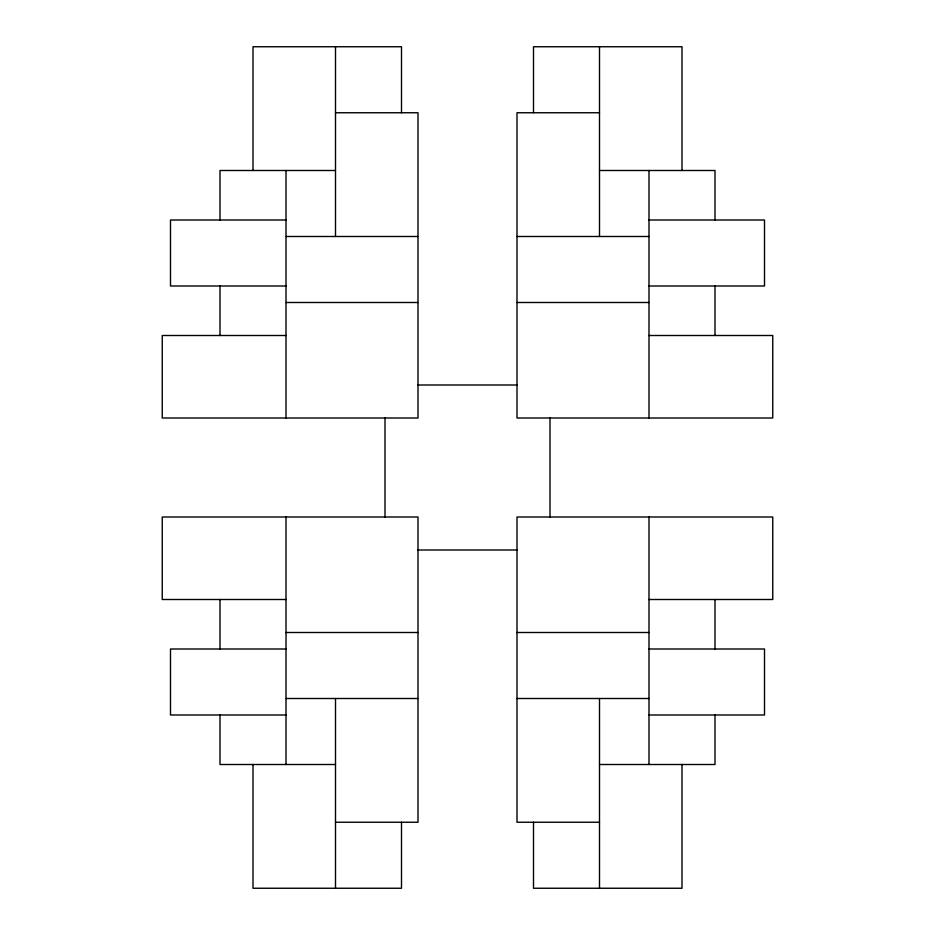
<?xml version="1.0" encoding="UTF-8"?>
<svg xmlns="http://www.w3.org/2000/svg" width="935" height="935" viewBox="0 0 935 935"><rect width="100%" height="100%" fill="white"/><g stroke="black" fill="none" stroke-linecap="round" stroke-linejoin="round"><path stroke-width="1.4" d="M335.501 112.749L418.003 112.749L418.003 418.003L162.246 418.003L162.246 335.501L286.005 335.501M599.499 112.749L516.997 112.749L516.997 418.003L772.754 418.003L772.754 335.501L648.995 335.501M335.501 170.497L220.006 170.497L220.006 220.006M599.499 170.497L714.995 170.497L714.995 220.006M286.005 220.006L170.497 220.006L170.497 286.005L286.005 286.005M648.995 220.006L764.503 220.006L764.503 286.005L648.995 286.005M286.005 236.497L418.003 236.497M516.997 236.497L648.995 236.497M286.005 302.496L418.003 302.496M516.997 302.496L648.995 302.496M418.003 384.998L516.997 384.998M418.003 550.002L516.997 550.002M286.005 599.499L162.246 599.499L162.246 516.997L418.003 516.997L418.003 822.251L335.501 822.251M648.995 599.499L772.754 599.499L772.754 516.997L516.997 516.997L516.997 822.251L599.499 822.251M286.005 632.504L418.003 632.504M516.997 632.504L648.995 632.504M286.005 648.995L170.497 648.995L170.497 714.995L286.005 714.995M648.995 648.995L764.503 648.995L764.503 714.995L648.995 714.995M286.005 698.503L418.003 698.503M516.997 698.503L648.995 698.503M335.501 764.503L220.006 764.503L220.006 714.995M599.499 764.503L714.995 764.503L714.995 714.995M714.995 286.005L714.995 335.501M714.995 599.499L714.995 648.995M682.001 170.497L682.001 46.75L533.499 46.75L533.499 112.749M682.001 764.503L682.001 888.25L533.499 888.25L533.499 822.251M648.995 170.497L648.995 418.003M648.995 516.997L648.995 764.503M599.499 46.75L599.499 236.497M599.499 698.503L599.499 888.25M550.002 418.003L550.002 516.997M401.501 112.749L401.501 46.75L252.999 46.75L252.999 170.497M401.501 822.251L401.501 888.25L252.999 888.25L252.999 764.503M384.998 418.003L384.998 516.997M335.501 46.75L335.501 236.497M335.501 698.503L335.501 888.25M286.005 170.497L286.005 418.003M286.005 516.997L286.005 764.503M220.006 286.005L220.006 335.501M220.006 599.499L220.006 648.995"/></g></svg>
